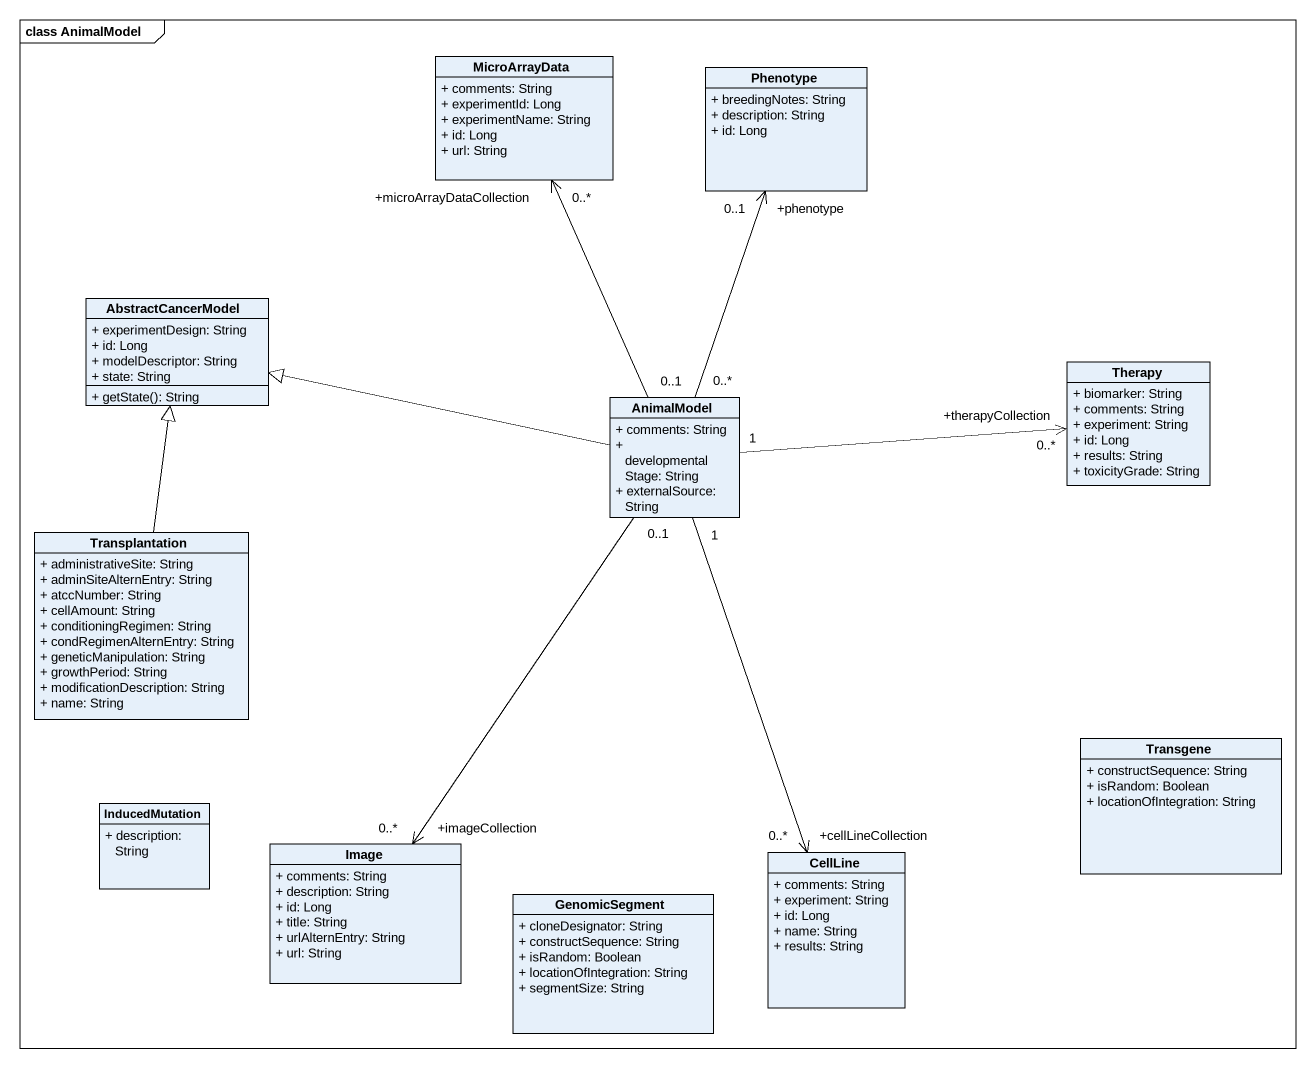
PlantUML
@startuml
mainframe class AnimalModel
hide circle
hide empty members
skinparam classAttributeIconSize 0
class MicroArrayData {
  + comments: String
  + experimentId: Long
  + experimentName: String
  + id: Long
  + url: String
}
class Phenotype {
  + breedingNotes: String
  + description: String
  + id: Long
}
class AbstractCancerModel {
  + experimentDesign: String
  + id: Long
  + modelDescriptor: String
  + state: String
  + getState(): String
}
class Therapy {
  + biomarker: String
  + comments: String
  + experiment: String
  + id: Long
  + results: String
  + toxicityGrade: String
}
class AnimalModel {
  + comments: String
  + developmentalStage: String
  + externalSource: String
}
class Transplantation {
  + administrativeSite: String
  + adminSiteAlternEntry: String
  + atccNumber: String
  + cellAmount: String
  + conditioningRegimen: String
  + condRegimenAlternEntry: String
  + geneticManipulation: String
  + growthPeriod: String
  + modificationDescription: String
  + name: String
}
class Transgene {
  + constructSequence: String
  + isRandom: Boolean
  + locationOfIntegration: String
}
class InducedMutation {
  + description: String
}
class Image {
  + comments: String
  + description: String
  + id: Long
  + title: String
  + urlAlternEntry: String
  + url: String
}
class CellLine {
  + comments: String
  + experiment: String
  + id: Long
  + name: String
  + results: String
}
class GenomicSegment {
  + cloneDesignator: String
  + constructSequence: String
  + isRandom: Boolean
  + locationOfIntegration: String
  + segmentSize: String
}
MicroArrayData "+microArrayDataCollection\n0..*" <-- "0..1" AnimalModel
Phenotype "+phenotype\n0..1" <-- "0..*" AnimalModel
Therapy "+therapyCollection\n0..*" <-left- "1" AnimalModel
AnimalModel -left-|> AbstractCancerModel
Transplantation -up-|> AbstractCancerModel
Image "+imageCollection\n0..*" <-up- "0..1" AnimalModel
CellLine "+cellLineCollection\n0..*" <-up- "1" AnimalModel
@enduml
